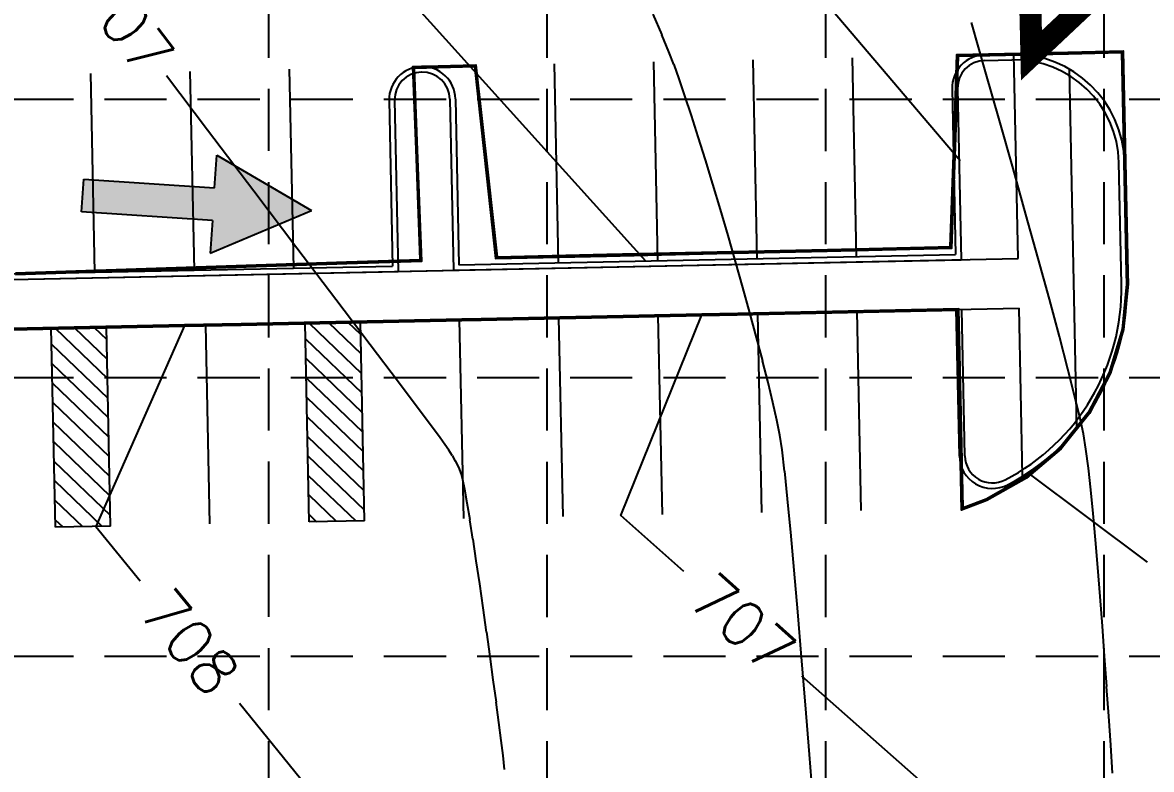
# Model space of a CAD drawing. Extents: x 5513 to 6525, y 3862 to 5479.
# Drawn here: x 6072.4 to 6174.7, y 4988.2 to 5055.8 of the extents above; entities that cross this region are included whole.
import ezdxf

# ---------------------------------------------------------------- set-up
doc = ezdxf.new("R2010")
doc.units = 0
doc.header["$LTSCALE"] = 50
doc.header["$MEASUREMENT"] = 0
doc.linetypes.add('HIDDEN', pattern=[0.375, 0.25, -0.125])
doc.linetypes.add('HIDDEN2', pattern=[0.1875, 0.125, -0.0625])
for name, color, linetype in [('C-PKNG-BACK-N', 7, 'Continuous'), ('C-PKNG-FACE-N', 4, 'Continuous'), ('C-PKNG-STRP-N', 7, 'Continuous'), ('C-TOPO-MINR-N', 7, 'Continuous'), ('C-WTRC-EDGE', 4, 'HIDDEN2'), ('C-WTRC-FLOW-N', 7, 'Continuous'), ('CONT-MJR', 6, 'Continuous'), ('CONT-MNR', 14, 'Continuous'), ('GRID', 254, 'HIDDEN'), ('l-walk-n', 6, 'Continuous')]:
    doc.layers.add(name, color=color, linetype=linetype)
for name, color, linetype, plot in [('C-TOPO-TINN--SUB-FACE', 6, 'Continuous', False), ('C-TOPO-TINN-CURB', 5, 'Continuous', False), ('C-TOPO-TINN-PVMT', 4, 'Continuous', False), ('C-TOPO-TINN-SUBG', 3, 'Continuous', False)]:
    doc.layers.add(name, color=color, linetype=linetype, plot=plot)
doc.styles.add('L100', font='simplex', dxfattribs={"height": 5})
doc.styles.add('L80', font='simplex', dxfattribs={"height": 4})

# ---------------------------------------------------------------- blocks, each defined once
blk = doc.blocks.new('tf')
for p, q in [((0.0358, 0.1557), (-0.0842, 0.0957)), ((0.0358, 0.1157), (0.0358, 0.1557)), ((0.0358, 0.1157), (0.1958, 0.1157)), ((0.1958, 0.1157), (0.1958, 0.0757)), ((0.0358, 0.0357), (-0.0842, 0.0957)), ((0.0358, 0.0757), (0.0358, 0.0357)), ((0.1958, 0.0757), (0.0358, 0.0757))]:
    blk.add_line(p, q)
for points in [[(0.0358, 0.1557), (0.0358, 0.0357), (-0.0842, 0.0957), (0.0358, 0.0357)], [(0.1958, 0.0757), (0.1958, 0.1157), (0.0358, 0.0757), (0.0358, 0.1157)]]:
    blk.add_solid(points)

msp = doc.modelspace()

# ---------------------------------------------------------------- hatches: boundary and pattern name
at = {"layer": 'C-PKNG-STRP-N'}
h = msp.add_hatch(dxfattribs=at)
h.set_pattern_fill('ANSI31', scale=10, angle=-88.8124, style=0)
h.set_pattern_definition([(316.18761, (5541.818, 3691.6857), (-0.865374, -0.9020132), [])])
h.paths.add_polyline_path([(6075.37, 5010.12), (6080.37, 5010.22), (6080, 5028.22), (6075, 5028.12)])
h = msp.add_hatch(dxfattribs=at)
h.set_pattern_fill('ANSI31', scale=10, angle=-88.8124, style=0)
h.set_pattern_definition([(316.18761, (5564.813, 3692.1624), (-0.865374, -0.9020132), [])])
h.paths.add_polyline_path([(6098.37, 5010.6), (6103.37, 5010.7), (6103, 5028.7), (6098, 5028.59)])

# ---------------------------------------------------------------- linework, layer by layer
at = {"layer": 'C-PKNG-BACK-N', "color": 7}
for p, q in [((6159.55, 5052.37), (6162.02, 5052.42)), ((6157.1, 5049.82), (6157.42, 5034.32)), ((6106.1, 5048.76), (6106.42, 5033.27)), ((6111.11, 5048.87), (6111.43, 5033.37)), ((6171.95, 5032.12), (6171.72, 5043.12)), ((6111.43, 5033.37), (6157.42, 5034.32)), ((6069.44, 5032.5), (6106.42, 5033.27)), ((6157.76, 5016.57), (6157.48, 5029.82))]:
    msp.add_line(p, q, dxfattribs=at)
for centre, radius, start, end in [((6159.6, 5049.87), 2.5, 91.1876, 181.1876), ((6162.22, 5042.93), 9.5, 1.1876, 91.1876), ((6108.6, 5048.82), 2.5, 91.1876, 181.1876), ((6108.61, 5048.82), 2.5, 1.1876, 91.1876), ((6152.45, 5031.72), 19.5, 297.3356, 1.1876), ((6160.26, 5016.62), 2.5, 181.1876, 297.3356)]:
    msp.add_arc(centre, radius, start, end, dxfattribs=at)
at = {"layer": 'C-PKNG-FACE-N', "color": 7}
for p, q in [((6159.54, 5052.87), (6162.01, 5052.92)), ((6108.53, 5051.81), (6108.55, 5051.82)), ((6156.6, 5049.81), (6156.91, 5034.81)), ((6105.6, 5048.75), (6105.91, 5033.76)), ((6111.61, 5048.88), (6111.92, 5033.88)), ((6172.45, 5032.14), (6172.22, 5043.13)), ((6111.92, 5033.88), (6156.91, 5034.81)), ((6069.93, 5033.01), (6105.91, 5033.76)), ((6157.26, 5016.56), (6156.98, 5029.81))]:
    msp.add_line(p, q, dxfattribs=at)
for centre, radius, start, end in [((6159.6, 5049.87), 3, 91.1876, 181.1876), ((6162.22, 5042.93), 10, 1.1876, 91.1876), ((6108.6, 5048.82), 3, 91.1876, 181.1876), ((6108.61, 5048.82), 3, 1.1876, 91.1876), ((6152.45, 5031.72), 20, 297.3356, 1.1876), ((6160.26, 5016.62), 3, 181.1876, 297.3356)]:
    msp.add_arc(centre, radius, start, end, dxfattribs=at)
at = {"layer": 'C-PKNG-STRP-N', "color": 7}
for p, q in [((6147.54, 5052.62), (6147.91, 5034.63)), ((6096.55, 5051.57), (6096.93, 5033.57)), ((6120.55, 5052.06), (6120.92, 5034.07)), ((6129.55, 5052.25), (6129.92, 5034.25)), ((6138.54, 5052.44), (6138.92, 5034.44)), ((6078.56, 5051.19), (6078.93, 5033.2)), ((6087.55, 5051.38), (6087.93, 5033.38)), ((6121.36, 5011.07), (6120.99, 5029.07)), ((6130.36, 5011.26), (6129.99, 5029.26)), ((6139.36, 5011.45), (6138.99, 5029.44)), ((6148.36, 5011.63), (6147.99, 5029.63)), ((6075.37, 5010.12), (6075, 5028.12)), ((6080.37, 5010.22), (6080, 5028.22)), ((6089.37, 5010.41), (6089, 5028.41)), ((6098.37, 5010.6), (6098, 5028.59)), ((6103.37, 5010.7), (6103, 5028.7)), ((6112.37, 5010.89), (6111.99, 5028.88)), ((6103.37, 5010.7), (6098.37, 5010.6)), ((6080.37, 5010.22), (6075.37, 5010.12))]:
    msp.add_line(p, q, dxfattribs=at)
at = {"layer": 'C-TOPO-MINR-N', "color": 7}
for points, elevation in [([(6157.34, 5043.27), (6141.86, 5061.47)], 706), ([(6108.21, 5057.08), (6128.82, 5034.23)], 707), ([(6132.3, 5006.11), (6126.6, 5011.16), (6133.94, 5029.34)], 707), ([(6087.07, 5028.37), (6079.05, 5010.17), (6083.04, 5005.26)], 708), ([(6174.29, 5006.94), (6163.48, 5015.04)], 706), ([(6157, 4984.24), (6142.99, 4996.64)], 707), ([(6092.05, 4994.18), (6098.61, 4986.11)], 708)]:
    msp.add_lwpolyline(points, dxfattribs=dict(at, elevation=elevation))
at = {"layer": 'C-TOPO-TINN--SUB-FACE', "color": 7}
msp.add_polyline3d([(6071.77, 5033.1, 708.5), (6081.77, 5033.43, 708.28), (6091.76, 5033.76, 708.06), (6101.76, 5034.09, 707.85), (6108.46, 5034.31, 707.7), (6108.09, 5044.3, 707.59), (6107.81, 5051.78, 707.5), (6113.42, 5051.91, 707.5), (6114.52, 5041.97, 707.56), (6115.34, 5034.54, 707.6), (6125.34, 5034.77, 707.36), (6135.33, 5034.99, 707.11), (6145.33, 5035.22, 706.87), (6155.33, 5035.44, 706.63), (6156.49, 5035.47, 706.6), (6156.83, 5045.46, 706.4), (6157.09, 5052.87, 706.25), (6167.09, 5053.08, 705.93), (6172.06, 5053.18, 705.77), (6172.27, 5043.18, 706.04), (6172.48, 5033.19, 706.3), (6172.5, 5032.11, 706.33), (6172.09, 5028.02, 706.38), (6170.92, 5024.08, 706.43), (6169.01, 5020.44, 706.48), (6166.44, 5017.24, 706.54), (6163.3, 5014.58, 706.59), (6159.72, 5012.57, 706.64), (6157.5, 5011.73, 706.67), (6157.29, 5021.72, 706.78), (6157.13, 5029.77, 706.87), (6147.13, 5029.56, 707.14), (6137.13, 5029.35, 707.41), (6133.94, 5029.29, 707.5), (6123.94, 5029.08, 707.82), (6113.94, 5028.87, 708.14), (6112.19, 5028.84, 708.2), (6102.19, 5028.63, 708.32), (6092.19, 5028.42, 708.44), (6087.07, 5028.32, 708.5), (6077.07, 5028.11, 708.64), (6067.07, 5027.9, 708.79)], dxfattribs=at)
at = {"layer": 'C-TOPO-TINN-CURB', "color": 7}
msp.add_polyline3d([(6071.77, 5033, 708.5), (6081.77, 5033.33, 708.28), (6091.76, 5033.66, 708.06), (6101.76, 5033.99, 707.85), (6108.56, 5034.21, 707.7), (6108.19, 5044.25, 707.59), (6107.91, 5051.68, 707.5), (6113.33, 5051.81, 707.5), (6114.43, 5041.92, 707.56), (6115.25, 5034.44, 707.6), (6125.29, 5034.66, 707.36), (6135.29, 5034.89, 707.12), (6145.29, 5035.11, 706.87), (6155.29, 5035.34, 706.63), (6156.59, 5035.37, 706.6), (6156.93, 5045.41, 706.4), (6157.19, 5052.77, 706.25), (6167.14, 5052.98, 705.93), (6171.96, 5053.08, 705.77), (6172.17, 5043.13, 706.04), (6172.38, 5033.13, 706.31), (6172.4, 5032.11, 706.33), (6172, 5028.04, 706.38), (6170.82, 5024.12, 706.43), (6168.92, 5020.5, 706.48), (6166.37, 5017.31, 706.54), (6163.25, 5014.66, 706.59), (6159.68, 5012.66, 706.64), (6157.6, 5011.87, 706.67), (6157.39, 5021.8, 706.78), (6157.22, 5029.87, 706.87), (6147.18, 5029.66, 707.14), (6137.18, 5029.45, 707.41), (6133.94, 5029.39, 707.5), (6123.94, 5029.18, 707.82), (6113.94, 5028.97, 708.14), (6112.18, 5028.94, 708.2), (6102.19, 5028.73, 708.32), (6092.19, 5028.52, 708.44), (6087.07, 5028.42, 708.5), (6077.07, 5028.21, 708.64), (6067.07, 5028, 708.79)], dxfattribs=at)
at = {"layer": 'C-TOPO-TINN-PVMT', "color": 7}
msp.add_polyline3d([(6071.77, 5033.05, 708), (6081.77, 5033.38, 707.78), (6091.76, 5033.71, 707.56), (6101.76, 5034.04, 707.35), (6108.51, 5034.26, 707.2), (6108.14, 5044.25, 707.09), (6107.86, 5051.73, 707), (6113.38, 5051.86, 707), (6114.47, 5041.92, 707.06), (6115.29, 5034.49, 707.1), (6125.29, 5034.71, 706.86), (6135.29, 5034.94, 706.62), (6145.29, 5035.16, 706.37), (6155.28, 5035.39, 706.13), (6156.54, 5035.42, 706.1), (6156.88, 5045.41, 705.9), (6157.14, 5052.82, 705.75), (6167.14, 5053.03, 705.43), (6172.01, 5053.13, 705.27), (6172.22, 5043.13, 705.54), (6172.43, 5033.14, 705.81), (6172.45, 5032.11, 705.83), (6172.04, 5028.03, 705.88), (6170.87, 5024.1, 705.93), (6168.96, 5020.47, 705.98), (6166.4, 5017.27, 706.04), (6163.27, 5014.62, 706.09), (6159.7, 5012.61, 706.14), (6157.55, 5011.8, 706.17), (6157.34, 5021.8, 706.28), (6157.18, 5029.82, 706.37), (6147.18, 5029.61, 706.64), (6137.18, 5029.4, 706.91), (6133.94, 5029.34, 707), (6123.94, 5029.13, 707.32), (6113.94, 5028.92, 707.64), (6112.18, 5028.89, 707.7), (6102.19, 5028.68, 707.82), (6092.19, 5028.47, 707.94), (6087.07, 5028.37, 708), (6077.07, 5028.16, 708.14), (6067.07, 5027.95, 708.29)], dxfattribs=at)
at = {"layer": 'C-TOPO-TINN-SUBG', "color": 7}
msp.add_polyline3d([(6071.77, 5033.15, 707.5), (6081.77, 5033.48, 707.28), (6091.76, 5033.81, 707.06), (6101.75, 5034.14, 706.85), (6108.41, 5034.35, 706.7), (6108.04, 5044.3, 706.59), (6107.76, 5051.83, 706.5), (6113.47, 5051.97, 706.5), (6114.57, 5041.98, 706.56), (6115.38, 5034.59, 706.6), (6125.34, 5034.82, 706.36), (6135.33, 5035.04, 706.11), (6145.33, 5035.27, 705.87), (6155.33, 5035.49, 705.63), (6156.44, 5035.52, 705.6), (6156.78, 5045.46, 705.4), (6157.04, 5052.92, 705.25), (6167.09, 5053.13, 704.93), (6172.11, 5053.23, 704.77), (6172.32, 5043.19, 705.04), (6172.53, 5033.19, 705.3), (6172.55, 5032.11, 705.33), (6172.14, 5028.01, 705.38), (6170.96, 5024.06, 705.43), (6169.05, 5020.42, 705.48), (6166.47, 5017.2, 705.54), (6163.33, 5014.54, 705.59), (6159.74, 5012.52, 705.64), (6157.45, 5011.65, 705.67), (6157.24, 5021.72, 705.78), (6157.08, 5029.72, 705.87), (6147.13, 5029.51, 706.14), (6137.13, 5029.3, 706.41), (6133.94, 5029.24, 706.5), (6123.94, 5029.03, 706.82), (6113.94, 5028.82, 707.14), (6112.19, 5028.79, 707.2), (6102.19, 5028.58, 707.32), (6092.19, 5028.37, 707.44), (6087.07, 5028.27, 707.5), (6077.07, 5028.06, 707.64), (6067.08, 5027.85, 707.79)], dxfattribs=at)
at = {"layer": 'C-WTRC-EDGE', "color": 7, "const_width": 2}
msp.add_lwpolyline([(6162.27, 5119.61), (6163.79, 5052.83), (6195.41, 5082.58)], dxfattribs=at)
at = {"layer": 'CONT-MJR', "color": 42, "elevation": 705}
for points in [[(6159.63, 5051.35), (6158.35, 5055.8)], [(6160.89, 5046.93), (6159.63, 5051.35)], [(6162.12, 5042.6), (6160.89, 5046.93)], [(6163.29, 5038.41), (6162.12, 5042.6)], [(6167.73, 5021.93), (6167.1, 5024.43)], [(6168.95, 5015.47), (6168.72, 5017.17)], [(6169.39, 5011.34), (6169.17, 5013.51)], [(6169.6, 5008.98), (6169.39, 5011.34)], [(6169.81, 5006.47), (6169.6, 5008.98)], [(6170.42, 4998.43), (6170.22, 5001.16)], [(6170.61, 4995.69), (6170.42, 4998.43)], [(6170.97, 4990.37), (6170.79, 4993)], [(6171.14, 4987.86), (6170.97, 4990.37)]]:
    msp.add_lwpolyline(points, dxfattribs=at)
at = {"layer": 'CONT-MJR', "color": 42, "extrusion": (0.963507, 0.267683, 0), "elevation": 7287.07}
msp.add_lwpolyline([(3200.61, 705), (3204.74, 705)], dxfattribs=at)
at = {"layer": 'CONT-MJR', "color": 42, "extrusion": (0.964382, 0.264513, 0), "elevation": 7276.51}
msp.add_lwpolyline([(3220.73, 705), (3224.56, 705)], dxfattribs=at)
at = {"layer": 'CONT-MJR', "color": 42, "extrusion": (0.965487, 0.260451, 0), "elevation": 7262.89}
msp.add_lwpolyline([(3247.85, 705), (3251.33, 705)], dxfattribs=at)
at = {"layer": 'CONT-MJR', "color": 42, "extrusion": (0.96696, 0.254927, 0), "elevation": 7244.2}
msp.add_lwpolyline([(3286.26, 705), (3289.32, 705)], dxfattribs=at)
at = {"layer": 'CONT-MJR', "color": 42, "extrusion": (0.97238, 0.233405, 0), "elevation": 7169.52}
msp.add_lwpolyline([(3441.62, 705), (3443.64, 705)], dxfattribs=at)
at = {"layer": 'CONT-MJR', "color": 42, "extrusion": (0.978408, 0.206683, 0), "elevation": 7072.56}
msp.add_lwpolyline([(3635.29, 705), (3636.71, 705)], dxfattribs=at)
at = {"layer": 'CONT-MJR', "color": 42, "extrusion": (0.987198, 0.159497, 0), "elevation": 6889.98}
msp.add_lwpolyline([(3969.05, 705), (3970.47, 705)], dxfattribs=at)
at = {"layer": 'CONT-MJR', "color": 42, "extrusion": (0.993647, 0.112542, 0), "elevation": 6694.21}
msp.add_lwpolyline([(4287.37, 705), (4289.34, 705)], dxfattribs=at)
at = {"layer": 'CONT-MJR', "color": 42, "extrusion": (0.996919, 0.078437, 0), "elevation": 6543.5}
msp.add_lwpolyline([(4504.47, 705), (4507.1, 705)], dxfattribs=at)
at = {"layer": 'CONT-MJR', "color": 42, "extrusion": (0.99722, 0.074516, 0), "elevation": 6525.73}
msp.add_lwpolyline([(4527.47, 705), (4530.17, 705)], dxfattribs=at)
at = {"layer": 'CONT-MJR', "color": 42, "extrusion": (0.997666, 0.068287, 0), "elevation": 6497.34}
msp.add_lwpolyline([(4559.96, 705), (4562.66, 705)], dxfattribs=at)
at = {"layer": 'CONT-MNR', "color": 42, "extrusion": (0.919148, 0.393913, 0), "elevation": 7625.78}
msp.add_lwpolyline([(2231.19, 706), (2233.22, 706)], dxfattribs=at)
at = {"layer": 'CONT-MNR', "color": 42, "extrusion": (0.923511, 0.383572, 0), "elevation": 7600.25}
msp.add_lwpolyline([(2314.99, 706), (2316.64, 706)], dxfattribs=at)
at = {"layer": 'CONT-MNR', "color": 42, "extrusion": (0.930989, 0.365047, 0), "elevation": 7552.49}
msp.add_lwpolyline([(2465.11, 706), (2466.35, 706)], dxfattribs=at)
at = {"layer": 'CONT-MNR', "color": 42, "extrusion": (0.940908, 0.338663, 0), "elevation": 7480.02}
msp.add_lwpolyline([(2675.61, 706), (2676.99, 706)], dxfattribs=at)
at = {"layer": 'CONT-MNR', "color": 42, "extrusion": (0.796695, 0.604382, 0), "elevation": 7900.94}
msp.add_lwpolyline([(340, 707), (346.16, 707)], dxfattribs=at)
at = {"layer": 'CONT-MNR', "color": 42, "extrusion": (0.946169, 0.323673, 0), "elevation": 7436.57}
msp.add_lwpolyline([(2792.47, 706), (2794.1, 706)], dxfattribs=at)
at = {"layer": 'CONT-MNR', "color": 42, "extrusion": (0.949735, 0.313055, 0), "elevation": 7404.82}
msp.add_lwpolyline([(2873.73, 706), (2875.59, 706)], dxfattribs=at)
at = {"layer": 'CONT-MNR', "color": 42, "extrusion": (0.952384, 0.304902, 0), "elevation": 7379.92}
msp.add_lwpolyline([(2935.06, 706), (2937.1, 706)], dxfattribs=at)
at = {"layer": 'CONT-MNR', "color": 42}
for points, elevation in [([(6093.34, 5040.54), (6089.15, 5046.07)], 707), ([(6134.93, 5041.16), (6134.26, 5043.37)], 706), ([(6136.99, 5034.17), (6136.31, 5036.53)], 706), ([(6138.29, 5029.52), (6137.65, 5031.82)], 706), ([(6103.88, 5026.63), (6100.79, 5030.72)], 707), ([(6138.89, 5027.29), (6138.29, 5029.52)], 706), ([(6139.45, 5025.18), (6138.89, 5027.29)], 706), ([(6110.24, 5018.2), (6109.71, 5018.91)], 707), ([(6111.91, 5015.55), (6111.63, 5016.11)], 707), ([(6112.29, 5014.41), (6112.16, 5014.91)], 707), ([(6112.68, 5012.3), (6112.46, 5013.53)], 707), ([(6113.2, 5009.02), (6112.93, 5010.78)], 707), ([(6113.81, 5004.99), (6113.5, 5007.08)], 707), ([(6114.13, 5002.82), (6113.81, 5004.99)], 707), ([(6114.44, 5000.61), (6114.13, 5002.82)], 707), ([(6115.32, 4994.28), (6115.04, 4996.29)], 707), ([(6144.04, 4984.96), (6143.68, 4989.55)], 706)]:
    msp.add_lwpolyline(points, dxfattribs=dict(at, elevation=elevation))
at = {"layer": 'CONT-MNR', "color": 42, "extrusion": (0.954495, 0.298226, 0), "elevation": 7359.19}
msp.add_lwpolyline([(2984.47, 706), (2986.66, 706)], dxfattribs=at)
at = {"layer": 'CONT-MNR', "color": 42, "extrusion": (0.796825, 0.60421, 0), "elevation": 7900.87}
msp.add_lwpolyline([(328.3, 707), (334.77, 707)], dxfattribs=at)
at = {"layer": 'CONT-MNR', "color": 42, "extrusion": (0.957872, 0.287196, 0), "elevation": 7324.28}
msp.add_lwpolyline([(3064.47, 706), (3066.86, 706)], dxfattribs=at)
at = {"layer": 'CONT-MNR', "color": 42, "extrusion": (0.959356, 0.282197, 0), "elevation": 7308.2}
msp.add_lwpolyline([(3100.18, 706), (3102.62, 706)], dxfattribs=at)
at = {"layer": 'CONT-MNR', "color": 42, "extrusion": (0.79695, 0.604045, 0), "elevation": 7900.8}
msp.add_lwpolyline([(324.08, 707), (329.94, 707)], dxfattribs=at)
at = {"layer": 'CONT-MNR', "color": 42, "extrusion": (0.96227, 0.272095, 0), "elevation": 7275.22}
msp.add_lwpolyline([(3171.95, 706), (3174.39, 706)], dxfattribs=at)
at = {"layer": 'CONT-MNR', "color": 42, "extrusion": (0.797463, 0.603367, 0), "elevation": 7900.53}
msp.add_lwpolyline([(321.41, 707), (325.67, 707)], dxfattribs=at)
at = {"layer": 'CONT-MNR', "color": 42, "extrusion": (0.969689, 0.244342, 0), "elevation": 7181.21}
msp.add_lwpolyline([(3370.7, 706), (3372.74, 706)], dxfattribs=at)
at = {"layer": 'CONT-MNR', "color": 42, "extrusion": (0.798041, 0.602604, 0), "elevation": 7900.22}
msp.add_lwpolyline([(325.71, 707), (328.97, 707)], dxfattribs=at)
at = {"layer": 'CONT-MNR', "color": 42, "extrusion": (0.972454, 0.233097, 0), "elevation": 7141.7}
msp.add_lwpolyline([(3451.78, 706), (3453.63, 706)], dxfattribs=at)
at = {"layer": 'CONT-MNR', "color": 42, "extrusion": (0.975979, 0.217864, 0), "elevation": 7086.86}
msp.add_lwpolyline([(3561.39, 706), (3563.02, 706)], dxfattribs=at)
at = {"layer": 'CONT-MNR', "color": 42, "extrusion": (0.799341, 0.600878, 0), "elevation": 7899.49}
msp.add_lwpolyline([(340.63, 707), (342.77, 707)], dxfattribs=at)
at = {"layer": 'CONT-MNR', "color": 42, "extrusion": (0.980681, 0.195612, 0), "elevation": 7004.03}
msp.add_lwpolyline([(3720.25, 706), (3721.64, 706)], dxfattribs=at)
at = {"layer": 'CONT-MNR', "color": 42, "extrusion": (0.824448, 0.565938, 0), "elevation": 7877.56}
msp.add_lwpolyline([(678.52, 707), (679.23, 707)], dxfattribs=at)
at = {"layer": 'CONT-MNR', "color": 42, "extrusion": (0.988849, 0.148922, 0), "elevation": 6819.88}
msp.add_lwpolyline([(4046.62, 706), (4047.96, 706)], dxfattribs=at)
at = {"layer": 'CONT-MNR', "color": 42, "extrusion": (0.818303, 0.574787, 0), "elevation": 7884.41}
msp.add_lwpolyline([(592.98, 707), (593.61, 707)], dxfattribs=at)
at = {"layer": 'CONT-MNR', "color": 42, "extrusion": (0.829423, 0.55862, 0), "elevation": 7871.26}
msp.add_lwpolyline([(746.98, 707), (747.57, 707)], dxfattribs=at)
at = {"layer": 'CONT-MNR', "color": 42, "extrusion": (0.992926, 0.118737, 0), "elevation": 6693.47}
msp.add_lwpolyline([(4250.48, 706), (4252.45, 706)], dxfattribs=at)
at = {"layer": 'CONT-MNR', "color": 42, "extrusion": (0.857814, 0.513959, 0), "elevation": 7820.72}
msp.add_lwpolyline([(1161.76, 707), (1162.34, 707)], dxfattribs=at)
at = {"layer": 'CONT-MNR', "color": 42, "extrusion": (0.929479, 0.368875, 0), "elevation": 7531}
msp.add_lwpolyline([(2406.63, 707), (2407.32, 707)], dxfattribs=at)
at = {"layer": 'CONT-MNR', "color": 42, "extrusion": (0.994558, 0.104187, 0), "elevation": 6630.53}
msp.add_lwpolyline([(4345.51, 706), (4348.03, 706)], dxfattribs=at)
at = {"layer": 'CONT-MNR', "color": 42, "extrusion": (0.981288, 0.192543, 0), "elevation": 6963.41}
msp.add_lwpolyline([(3742.8, 707), (3743.7, 707)], dxfattribs=at)
at = {"layer": 'CONT-MNR', "color": 42, "extrusion": (0.995413, 0.095668, 0), "elevation": 6593.08}
msp.add_lwpolyline([(4399.1, 706), (4402.11, 706)], dxfattribs=at)
at = {"layer": 'CONT-MNR', "color": 42, "extrusion": (0.986758, 0.162197, 0), "elevation": 6844.72}
msp.add_lwpolyline([(3952.93, 707), (3954.47, 707)], dxfattribs=at)
at = {"layer": 'CONT-MNR', "color": 42, "extrusion": (0.995932, 0.090108, 0), "elevation": 6568.41}
msp.add_lwpolyline([(4432.4, 706), (4435.84, 706)], dxfattribs=at)
at = {"layer": 'CONT-MNR', "color": 42, "extrusion": (0.988555, 0.150864, 0), "elevation": 6798.92}
msp.add_lwpolyline([(4027.46, 707), (4029.43, 707)], dxfattribs=at)
at = {"layer": 'CONT-MNR', "color": 42, "extrusion": (0.996276, 0.086225, 0), "elevation": 6551.08}
msp.add_lwpolyline([(4454.16, 706), (4457.97, 706)], dxfattribs=at)
at = {"layer": 'CONT-MNR', "color": 42, "extrusion": (0.996517, 0.083389, 0), "elevation": 6538.38}
msp.add_lwpolyline([(4468.69, 706), (4472.8, 706)], dxfattribs=at)
at = {"layer": 'CONT-MNR', "color": 42, "extrusion": (0.990292, 0.139004, 0), "elevation": 6750.19}
msp.add_lwpolyline([(4099.92, 707), (4102.13, 707)], dxfattribs=at)
at = {"layer": 'CONT-MNR', "color": 42, "extrusion": (0.990651, 0.136418, 0), "elevation": 6739.46}
msp.add_lwpolyline([(4115.38, 707), (4117.53, 707)], dxfattribs=at)
at = {"layer": 'CONT-MNR', "color": 42, "extrusion": (0.996693, 0.081255, 0), "elevation": 6528.8}
msp.add_lwpolyline([(4478.34, 706), (4482.68, 706)], dxfattribs=at)
at = {"layer": 'CONT-MNR', "color": 42, "extrusion": (0.991484, 0.130231, 0), "elevation": 6713.64}
msp.add_lwpolyline([(4153.48, 707), (4155.35, 707)], dxfattribs=at)
at = {"layer": 'CONT-MNR', "color": 42, "extrusion": (0.996825, 0.079624, 0), "elevation": 6521.46}
msp.add_lwpolyline([(4484.52, 706), (4489.02, 706)], dxfattribs=at)
at = {"layer": 'CONT-MNR', "color": 42, "extrusion": (0.992047, 0.125872, 0), "elevation": 6695.32}
msp.add_lwpolyline([(4181.31, 707), (4182.95, 707)], dxfattribs=at)
at = {"layer": 'CONT-MNR', "color": 42, "extrusion": (0.99283, 0.119536, 0), "elevation": 6668.49}
msp.add_lwpolyline([(4222.6, 707), (4223.97, 707)], dxfattribs=at)
at = {"layer": 'CONT-MNR', "color": 42, "extrusion": (0.994681, 0.103006, 0), "elevation": 6597.34}
msp.add_lwpolyline([(4331.66, 707), (4332.93, 707)], dxfattribs=at)
at = {"layer": 'GRID', "color": 253, "linetype": 'HIDDEN', "ltscale": 0.45}
for p, q in [((6094.7, 3989.49), (6094.7, 5452.43)), ((6119.92, 3989.48), (6119.92, 5452.43)), ((6145.15, 3989.48), (6145.15, 5452.43)), ((6170.37, 3989.48), (6170.37, 5452.43)), ((5539.82, 5048.88), (6498.25, 5048.88)), ((5539.82, 5023.66), (6498.25, 5023.66)), ((5539.82, 4998.44), (6498.25, 4998.44))]:
    msp.add_line(p, q, dxfattribs=at)
at = {"layer": 'l-walk-n', "color": 7}
for p, q in [((6162.58, 5034.43), (6162.2, 5052.93)), ((6167.9, 5019.02), (6167.23, 5051.58)), ((5914.07, 5029.28), (6158.02, 5034.34)), ((6065.6, 5032.42), (6162.58, 5034.43)), ((6062.7, 5027.86), (6162.67, 5029.93)), ((6162.99, 5014.72), (6162.67, 5029.93))]:
    msp.add_line(p, q, dxfattribs=at)

# ---------------------------------------------------------------- block references
at = {"layer": 'C-WTRC-FLOW-N', "color": 7, "xscale": 74.18440868327933, "yscale": 74.18440868437301, "zscale": 74.18440868402716, "rotation": 176.232948049977}
msp.add_blockref('tf', (6092.81, 5046.27), dxfattribs=at)

# ---------------------------------------------------------------- texts
at = {"layer": 'C-TOPO-MINR-N', "color": 7, "char_height": 4, "attachment_point": 5, "style": 'L100'}
for s, insert, rotation in [('{707}', (6137.64, 5001.38, 707), 318.4796), ('{708}', (6087.55, 4999.72, 708), 309.093)]:
    msp.add_mtext(s, dxfattribs=dict(at, insert=insert, rotation=rotation))
at = {"layer": 'CONT-MNR', "color": 42, "insert": (6080.2, 5061.17, 707), "char_height": 4, "width": 15.0476, "attachment_point": 1, "rotation": 307.1868, "style": 'L80'}
msp.add_mtext('\\Fsimplex.shx;\\W1.0000000000;\\T1.0000000000;\\o\\l707', dxfattribs=at)

doc.saveas('drawing.dxf')
